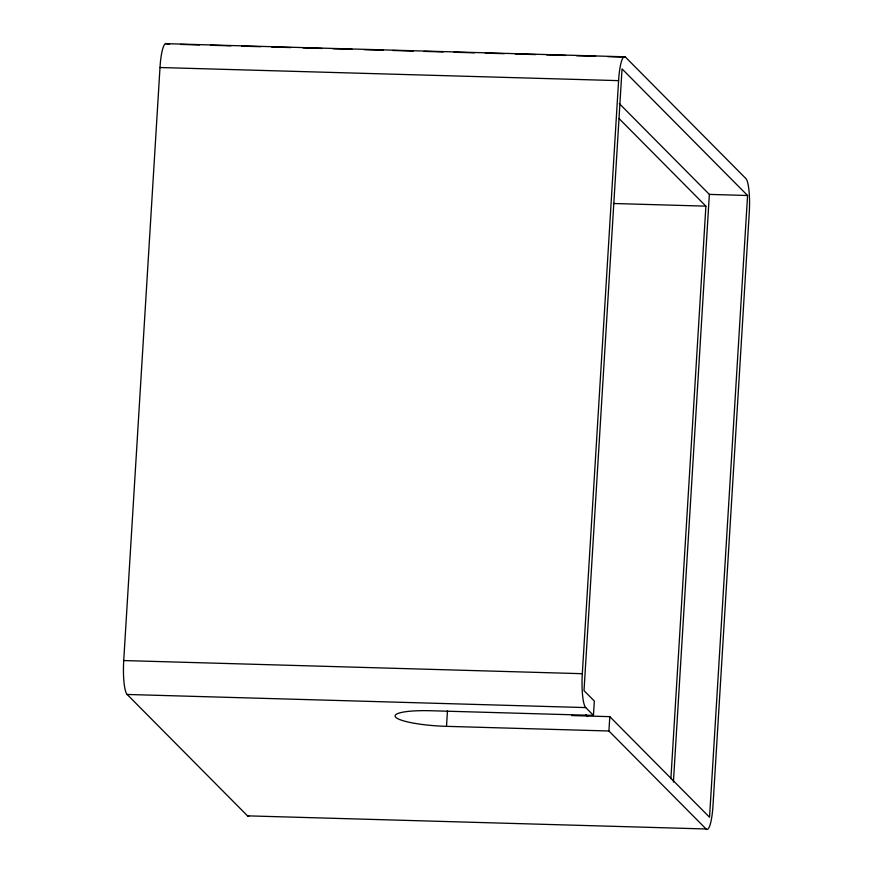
<?xml version="1.0" encoding="UTF-8"?>
<svg xmlns="http://www.w3.org/2000/svg" width="873" height="873" viewBox="0 0 873 873"><rect width="100%" height="100%" fill="white"/><g stroke="black" fill="none" stroke-linecap="round" stroke-linejoin="round"><path stroke-width="1.31" d="M248.892 816.222A29.18 5.391 -88.4 0 1 247.506 815.851L127.131 694.461A29.18 5.391 -88.4 0 1 123.726 660.555L159.999 67.516A29.18 5.391 -88.4 0 1 166.907 44.021L169.635 44.097M607.804 56.647L625.494 57.149L745.869 178.539A29.18 5.391 -88.4 0 1 749.274 212.445L713.001 805.484A29.18 5.391 -88.4 0 1 706.093 828.979L608.928 730.996L446.518 726.347L447.467 710.698M571.597 715.554L609.812 716.657L709.542 817.237L747.572 195.497L622.045 68.902L584.015 690.641L594.327 701.041L593.454 715.391L585.718 707.588A29.18 5.391 -88.4 0 1 582.313 673.694L618.586 80.643A29.18 5.391 -88.4 0 1 625.494 57.149M608.928 730.996L609.812 716.657M670.879 778.792L705.897 206.148L618.968 118.477M673.41 782.132L709.356 194.395L619.284 103.56M165.521 43.65L624.108 56.778M180.515 44.414L199.568 44.949M210.458 45.265L230.865 45.854M241.756 46.16L260.809 46.706M271.689 47.022L290.742 47.568M302.986 47.917L322.039 48.462M332.929 48.768L351.983 49.314M364.227 49.674L383.28 50.219M392.806 50.492L413.213 51.071M424.103 51.387L443.157 51.933M454.036 52.238L474.454 52.827M485.333 53.133L504.387 53.679M515.277 53.995L535.684 54.584M546.574 54.89L565.628 55.435M576.507 55.752L595.561 56.298M159.999 67.516L618.586 80.643M709.356 194.395L747.572 195.497M613.413 203.496L705.897 206.148M123.726 660.555L582.313 673.694M127.131 694.461L585.718 707.588M593.454 715.391L431.033 710.742A43.759 7.453 3.5 0 0 395.785 717.311A43.759 7.453 3.5 0 0 446.518 726.347M247.506 815.851L706.093 828.979M585.805 714.66L587.715 716.58"/></g></svg>
